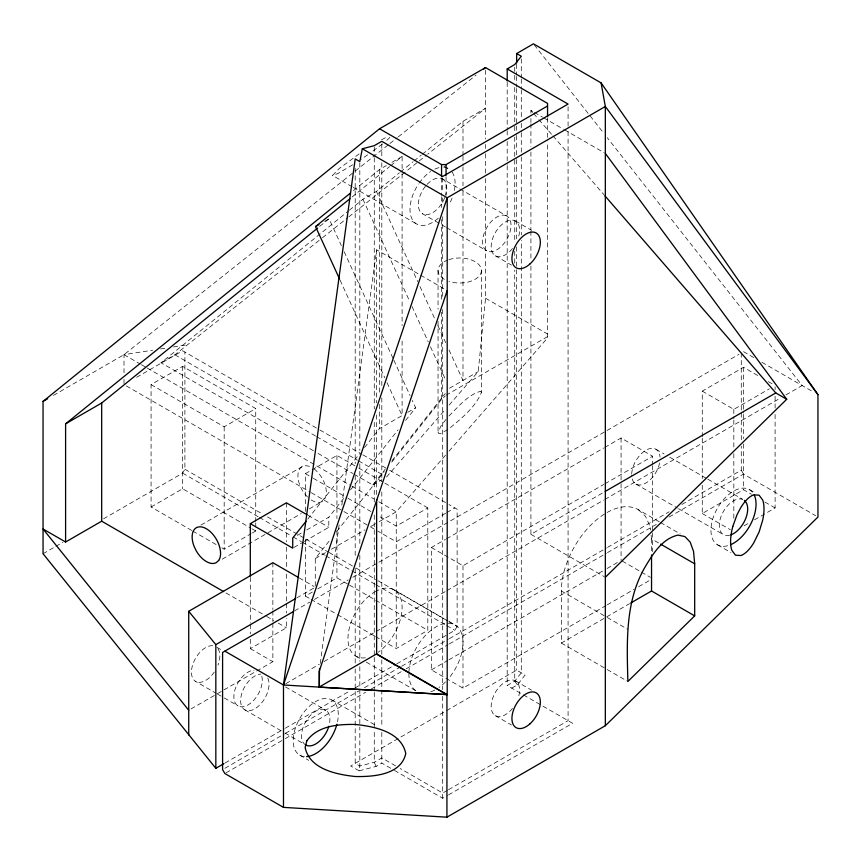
<?xml version="1.0" encoding="UTF-8"?>
<svg xmlns="http://www.w3.org/2000/svg" width="861" height="861" viewBox="0 0 861 861"><rect width="100%" height="100%" fill="white"/><g stroke="black" fill="none" stroke-linecap="round" stroke-linejoin="round"><path stroke-width="0.65" stroke-dasharray="4.3 3.23" d="M449.119 405.068L478.21 371.629L485.539 298.229L485.539 175.17M320.238 663.465L339.277 523.8M341.817 505.181L376.634 249.808L419.436 274.519M511.703 688.122L517.396 684.829L525.113 675.024L516.665 670.149L350.685 765.978L359.134 770.853L359.823 766.042L359.823 727.093M352.138 186.751L332.572 175.45L339.245 168.519L359.112 153.947M447.763 429.574L440.95 433.417L438.787 433.621L438.045 432.383L440.95 426.001L445.89 419.533M448.893 259.656A21.686 12.517 0 0 1 481.417 270.494L481.417 392.519C475.111 407.683 461.259 418.564 448.893 428.832M103.535 518.806L182.64 473.141L184.9 469.234L184.9 352.052M449.065 633.664L454.877 630.306L457.126 626.399L457.126 509.217L448.979 504.524M307.754 519.097L359.511 453.855M364.526 447.537L379.55 428.595L402.098 415.572L402.098 339.051M306.699 529.978L328.805 517.213L344.669 497.217M350.513 489.855L398.105 429.865M405.617 420.394L415.637 407.759L412.279 400.451M354.119 474.228L372.727 484.969L385.233 469.191M391.906 460.786L445.288 393.488M315.277 585.91L315.277 558.563L330.237 539.718M336.877 531.334L384.243 471.634M391.712 462.206L441.564 399.364L445.18 396.049M386.535 476.994L445.6 409.115M445.503 455.211L396.243 511.821L375.418 523.843M449.022 451.164L547.553 337.921L547.553 142.194M448.893 416.003C458.396 406.898 467.577 394.855 480.675 391.281L481.417 392.519M389.947 137.405L386.385 140.73M353.473 190.604L379.55 169.477L386.32 165.57M352.041 197.018L389.592 166.603M390.636 165.753L402.098 156.465L402.098 172.566M319.689 226.378L329.074 218.769L341.365 245.6M313.415 450.723L161.061 362.772L348.339 211.042M349.383 210.202L362.911 199.246L376.44 191.433L399.375 172.846M400.419 171.996L412.936 161.857M413.98 161.018L421.277 155.098M422.32 154.259L462.992 121.304L485.539 108.282L427.68 154.227M53.457 395.382L124.006 354.657L354.172 171.899M355.227 171.059L388.849 144.357M389.904 143.518L397.265 137.674M398.309 136.845L476.079 75.09M161.061 362.772L174.88 354.797L321.422 238.605M322.477 237.765L347.726 217.715M348.78 216.886L418.209 161.75M419.264 160.91L426.625 155.066M382.467 143.938L371.941 151.827M367.669 154.808L361.19 159.231M352.633 164.817L337.824 173.556L332.572 175.45M391.949 162.32L402.098 156.465M324.565 221.374L329.074 218.769M136.651 377.301L182.64 350.75L318.753 429.338M191.68 530.441L151.073 506.989L151.073 384.598L182.64 366.377L255.739 408.577L255.739 521.551M151.073 384.598L224.172 426.808L255.739 408.577M43.05 553.731L54.684 547.015M55.847 546.348L62.821 542.312M151.073 506.989L182.64 488.768L251.1 528.288M200.957 525.07L302.071 466.694M407.737 412.322L415.637 407.759M449.464 388.236L478.21 371.629M305.354 511.337L305.354 473.679L310.993 470.418M312.123 469.772L336.931 455.447L357.638 467.405M446.073 395.221L547.553 336.629M221.847 547.854L224.172 549.2L251.229 533.572M252.359 532.916L255.739 530.968L255.739 528.277M222.213 559.198L301.242 513.576M309.379 508.873L322.165 501.489M372.727 484.969L381.929 479.652M297.379 535.359L302.039 532.668M293.892 547.478L303.201 542.107M304.363 541.429L328.805 527.319L328.805 517.213M315.277 558.563L325.684 552.558M331.474 549.221L365.01 529.849M370.79 526.512L374.266 524.51M375.536 636.58L396.243 648.537L427.809 630.306L427.809 507.915L396.243 526.146L377.828 515.524M296.776 597.889L315.277 587.213M445.675 513.231L396.243 541.773L377.624 531.022M446.827 512.564L454.877 507.915M305.354 539.578L305.354 596.07L313.253 591.507M317.763 588.902L336.931 577.839L348.436 584.479M294.623 610.858L309.809 602.087M314.394 599.439L348.188 579.927M352.773 577.279L738.953 354.323M250.303 639.249L250.303 648.656L286.39 627.82L286.39 618.413M606.101 605.487L462.992 688.122L431.415 669.89L431.415 547.499L445.385 539.438M446.547 538.771L603.626 448.075M604.788 447.408L621.072 438.001L652.649 456.233L652.649 464.305M702.264 436.861L702.264 391.131L743.527 367.303L759.316 376.418M191.034 708.915L216.391 694.278M217.542 693.611L272.862 661.668L272.862 622.89M431.415 547.499L462.992 565.731L603.776 484.442M604.939 483.774L652.649 456.233M702.264 391.131L733.83 409.362L769.368 388.838M530.914 266.038L530.914 534.326L604.035 492.115M285.798 683.656L319.334 664.294M323.962 661.614L445.804 591.27M446.967 590.603L603.701 500.112M604.863 499.445L780.109 398.266M785.921 394.908L802.161 385.534L607.253 137.695M225.098 762.964L284.205 728.837M285.368 728.169L350.352 690.651M355.001 687.971L395.64 664.498M396.803 663.831L447.903 634.331M224.915 768.281L284.227 734.035M285.389 733.368L358.66 691.06M364.472 687.702L400.526 666.898M401.689 666.22L448.204 639.368M449.367 638.69L606.37 548.048M607.532 547.381L669.169 511.789M681.966 504.406L741.278 470.16L741.278 446.192M226.012 772.855L284.162 739.287M285.325 738.609L365.57 692.287M371.382 688.929L401.613 671.472M406.274 668.782L448.14 644.609M449.302 643.942L606.305 553.3M607.468 552.622L656.308 524.424M669.105 517.041L743.527 474.067L815.625 515.696M431.415 669.89L447.709 660.484M448.872 659.817L605.95 569.121M607.113 568.454L619.909 561.06M702.264 485.281L702.264 513.522L743.527 489.694L751.427 494.246M607.274 604.82L634.03 589.365M638.69 586.685L650.324 579.959M744.152 525.791L748.736 523.144M754.473 519.84L775.104 507.925L775.104 412.43M659.289 521.798L638.335 509.69A63.789 36.829 -60 0 0 589.182 526.781A63.789 36.829 -60 0 0 561.34 590.98L561.34 643.059L629.574 603.658M507.194 165.635L507.194 685.517L514.738 681.159L521.292 672.828L521.292 240.262M359.134 770.853L376.106 766.398L381.81 763.115L393.294 769.745M447.343 790.376L442.694 793.056L400.182 768.518M448.495 789.709L568.077 720.668L568.077 129.591M394.446 770.412L442.694 798.265L447.333 795.586M448.495 794.918L572.587 723.272L507.194 685.517M381.595 139.719L388.139 136.361M124.006 372.888L124.006 354.657L152.655 350.179M160.469 348.963L166.98 347.952M173.491 346.929L187.816 344.691M530.914 113.125L530.914 110.445L533.239 111.779M534.401 112.457L542.548 117.15M543.711 117.828L563.471 129.236M564.633 129.903L604.174 152.731M443.889 166.076L448.495 168.724M743.527 351.675L753.881 357.649M761.92 362.298L812.31 391.389M427.11 184.329A20.094 11.602 -60 0 1 442.597 178.948L458.655 188.225M459.806 188.882L506.86 216.057A20.094 11.602 -60 0 1 500.499 247.172A20.094 11.602 -60 0 1 483.096 237.13A20.094 11.602 -60 0 1 506.86 216.057M515.438 220.997L531.571 230.317M768.335 381.627L773.974 384.878M425.442 186.245A20.094 11.602 -60 0 0 422.503 213.743L445.449 227.003M446.601 227.659L486.766 250.852M495.344 255.803L511.477 265.113M353.29 187.418L416.595 223.968M485.539 298.229L547.553 334.025M420.599 275.186L446.052 289.877M749.436 489.608L754.806 492.707M764.955 502.06L775.104 507.925M655.931 449.248L663.992 453.908M669.761 457.234L706.644 478.533M707.796 479.19L742.376 499.154M702.264 513.522L730.451 529.795M635.838 484.043L677.338 508.001M678.49 508.668L723.444 534.627M717.536 544.841L730.989 552.611M660.452 522.466L680.244 533.895M651.077 535.111L651.54 538.889L659.494 543.485M622.202 561.038L640.24 571.456M641.37 572.113L650.389 577.322M530.914 534.326L604.174 576.622M319.851 429.962L361.803 454.188M362.89 454.812L388.559 469.632M389.656 470.267L447.892 503.889M174.88 354.797L315.589 436.043M316.751 436.71L357.455 460.204M358.617 460.883L383.048 474.981M358.789 468.072L427.809 507.915M561.34 590.98L606.079 616.799M607.22 617.466L627.873 629.391M318.064 453.413L352.956 473.55M124.006 354.657L140.3 364.063M141.462 364.73L146.112 367.421M147.274 368.088L350.868 485.626M352.031 486.304L374.137 499.068M378.786 501.748L396.243 511.821L396.243 648.537M305.354 473.679L312.263 477.661M313.404 478.329L346.768 497.583M347.919 498.25L370.93 511.531M126.341 385.943L310.154 492.072M311.316 492.74L369.477 526.319M370.639 526.997L376.461 530.354M561.34 643.059L606.079 668.879M607.22 669.546L627.873 681.471M308.173 515.405L328.805 527.319M394.177 589.871L448.172 621.05M449.324 621.707L455.06 625.021M184.9 469.234L262.842 514.232M267.502 516.923L304.729 538.416M305.892 539.083L327.998 551.847M329.16 552.514L354.754 567.291M355.916 567.969L376.86 580.056M378.022 580.734L447.817 621.029M448.979 621.696L457.126 626.399M182.64 473.141L258.268 516.794M259.43 517.472L291.997 536.274M293.16 536.952L301.307 541.644M302.469 542.322L324.575 555.087M325.738 555.754L374.6 583.962M375.762 584.641L445.567 624.935M446.73 625.603L454.877 630.306M252.262 528.955L255.739 530.968M349.588 585.146L427.809 630.306M515.438 680.868L531.571 690.188M299.23 577.946L314.136 586.545M192.842 531.108L217.209 545.174M305.354 596.07L309.96 598.718M311.112 599.385L336.414 614.001M337.566 614.668L374.384 635.913M495.344 715.674L511.477 724.984M355.905 656.157L361.652 659.472M366.248 662.131L416.789 691.318M225.98 592.949L265.479 615.744M266.641 616.422L273.615 620.447M278.254 623.127L286.39 627.82M250.303 648.656L272.862 661.668M331.679 699.95L377.064 726.157M216.843 647.278L221.438 649.926M285.561 686.949L325.781 710.164M395.586 765.86L381.81 757.906L374.266 762.254L359.823 766.042L355.195 763.373L355.195 691.501M212.753 645.707A20.094 11.602 -60 0 0 194.382 660.538A20.094 11.602 -60 0 0 195.608 681.417L216.24 693.331M217.392 693.988L223.128 697.302M224.269 697.959L238.034 705.912M244.793 709.808L283.85 732.367M285.002 733.023L303.384 743.646M299.779 755.183L308.712 760.338M638.335 509.69L645.502 516.342L650.001 526.297L650.464 530.075M530.914 110.445L532.679 112.468M533.562 113.491L537.964 118.57M538.846 119.582L552.052 134.833M552.934 135.844L604.024 194.78M534.272 44.88L603.938 133.477M517.396 684.829L514.738 681.159L514.738 270.096M741.278 470.16L743.527 474.067M376.44 191.433L417.757 281.655M419.996 286.541L435.074 319.453M437.862 325.555L445.675 342.624M449.033 349.943L462.992 380.422L462.992 191.12M362.911 199.246L409.814 301.662M412.042 306.538L428.24 341.903M430.478 346.779L445.546 379.701M344.152 251.692L393.294 358.994M393.854 360.21L410.051 395.576M340.117 280.234L384.792 377.775M387.019 382.65L402.098 415.572M376.106 766.398L374.266 762.254L374.266 730.02M775.104 386.88L775.104 389.57M775.104 396.286L775.104 411.084M743.527 367.303L743.527 413.032M743.527 414.378L743.527 438.583M743.527 443.964L743.527 489.694M741.278 352.978L741.278 411.569M741.278 412.903L741.278 440.864M733.83 409.362L733.83 418.769M733.83 420.114L733.83 448.366M733.83 453.736L733.83 518.3M702.264 438.206L702.264 478.555M652.649 465.64L652.649 531.549M652.649 532.894L652.649 551.718M651.54 538.889L651.54 552.245M621.072 438.001L621.072 482.386M621.072 483.731L621.072 560.393M568.077 106.753L568.077 128.257M547.553 118.054L547.553 140.924M530.914 118.484L530.914 122.51M530.914 123.855L530.914 146.661M530.914 152.02L530.914 229.822M530.914 231.168L530.914 260.679M521.292 58.914L521.292 77.727M521.292 79.061L521.292 88.468M521.292 89.813L521.292 118.022M521.292 123.392L521.292 131.453M521.292 132.798L521.292 155.637M521.292 156.982L521.292 234.892M516.665 64.295L516.665 75.036M516.665 76.381L516.665 87.122M516.665 88.468L516.665 124.716M516.665 126.061L516.665 134.122M516.665 135.457L516.665 158.284M516.665 159.629L516.665 238.852M516.665 246.903L516.665 268.395M516.665 269.73L516.665 670.149M514.738 67.244L514.738 73.971M514.738 75.305L514.738 82.021M514.738 87.402L514.738 125.017M514.738 126.352L514.738 131.733M514.738 137.103L514.738 158.596M514.738 159.942L514.738 241.887M514.738 251.283L514.738 263.38M507.194 82.355L507.194 129.365M507.194 130.711L507.194 136.081M507.194 141.462L507.194 164.3M485.539 70.204L485.539 139.051M485.539 144.4L485.539 148.415M485.539 153.764L485.539 173.825M462.992 121.304L462.992 154.872M462.992 156.218L462.992 165.613M462.992 166.959L462.992 185.75M462.992 565.731L462.992 688.122M446.073 176.645L446.073 195.415M442.694 177.807L442.694 192.584M442.694 197.955L442.694 204.67M442.694 216.768L442.694 297.368M442.694 309.454L442.694 689.618M442.694 696.334L442.694 798.265M441.564 177.99L441.564 195.436M441.564 196.771L441.564 207.512M441.564 219.587L441.564 301.425M441.564 312.156L441.564 399.364M438.045 270.494L438.045 309.293M438.045 321.336L438.045 432.383M402.098 173.911L402.098 325.619M381.81 143.991L381.81 157.434M381.81 162.804L381.81 387.138M381.81 397.89L381.81 481.17M381.81 491.922L381.81 654.468M381.81 659.838L381.81 727.007M381.81 732.377L381.81 763.115M379.55 169.477L379.55 393.692M379.55 404.433L379.55 428.595M376.634 249.808L376.634 402.84M376.634 414.927L376.634 496.819M374.266 147.005L374.266 156.411M374.266 157.757L374.266 408.964M374.266 422.396L374.266 502.996M374.266 515.082L374.266 656.136M374.266 657.481L374.266 691.06M374.266 692.405L374.266 728.675M359.823 162.944L359.823 450.4M359.823 463.831L359.823 544.421M359.823 555.162L359.823 661.28M359.823 666.651L359.823 725.748M355.195 168.326L355.195 463.692M355.195 475.767L355.195 557.67M355.195 568.4L355.195 663.551M355.195 668.879L355.195 690.167M336.931 455.447L336.931 518.656M336.931 530.763L336.931 577.839M286.39 502.824L286.39 541.806M286.39 547.176L286.39 568.68M286.39 574.061L286.39 602.28M286.39 603.626L286.39 613.032M272.862 562.717L272.862 609.523M272.862 610.858L272.862 621.556M255.739 522.896L255.739 526.932M250.303 577.419L250.303 623.116M250.303 624.462L250.303 633.868M224.172 426.808L224.172 549.2M182.64 366.377L182.64 488.768M124.006 379.389L124.006 384.598M217.962 648.71A20.094 11.602 -60 0 1 217.962 665.112M214.303 672.043A20.094 11.602 -60 0 1 195.608 681.417M261.798 676.337A20.094 11.602 -60 0 1 248.485 704.664A20.094 11.602 -60 0 1 234.16 693.223A20.094 11.602 -60 0 1 254.081 670.17M631.705 473.765A20.094 11.602 -60 0 1 645.728 450.335A20.094 11.602 -60 0 1 660.032 457.051M659.601 462.97A20.094 11.602 -60 0 1 644.028 483.979A20.094 11.602 -60 0 1 631.673 474.852M267.717 678.048A20.094 11.602 -60 0 1 256.901 707.451A20.094 11.602 -60 0 1 240.779 698.153A20.094 11.602 -60 0 1 260.851 674.077M313.974 468.901A20.094 11.602 60 0 1 326.061 495.344A20.094 11.602 60 0 1 308.442 497.819M307.56 496.991A20.094 11.602 60 0 1 298.1 473.335A20.094 11.602 60 0 1 312.123 467.684M304.45 756.625A31.889 18.415 -60 0 1 295.291 728.363A31.889 18.415 -60 0 1 323.445 698.648A31.889 18.415 -60 0 1 337.512 721.733M305.687 744.969A20.094 11.602 -60 0 1 312.048 713.844A20.094 11.602 -60 0 1 329.451 723.886M443.824 167.282A31.889 18.415 -60 0 1 450.432 170.166M452.079 172.049A31.889 18.415 -60 0 1 454.328 190.507M452.079 198.095A31.889 18.415 -60 0 1 449.076 204.52M438.378 218.134A31.889 18.415 -60 0 1 412.419 219.706A31.889 18.415 -60 0 1 418.478 184.103M419.156 183.124A31.889 18.415 -60 0 1 430.586 171.533M434.902 169.09A31.889 18.415 -60 0 1 440.628 167.368M442.597 178.948A20.094 11.602 -60 0 1 445.675 195.049M444.846 197.449A20.094 11.602 -60 0 1 422.503 213.743M729.805 535.198A20.094 11.602 -60 0 1 720.883 516.923A20.094 11.602 -60 0 1 742.623 499.391M727.653 545.745A31.889 18.415 -60 0 1 715.599 511.703A31.889 18.415 -60 0 1 753.02 492.933M481.417 270.494A21.686 12.517 0 0 1 448.893 281.343M444.394 279.351A21.686 12.517 0 0 1 447.688 260.087M408.889 672.624A38.271 22.095 -60 0 1 449.894 623.342A38.271 22.095 -60 0 1 449.464 677.424M445.46 681.912A38.271 22.095 -60 0 1 438.959 687.476M434.751 690.07A38.271 22.095 -60 0 1 430.059 692.061M415.82 690.694A38.271 22.095 -60 0 1 408.867 673.797M375.041 591.765A38.271 22.095 -60 0 1 402.055 605.67A38.271 22.095 -60 0 1 378.065 652.326M365.344 657.793A38.271 22.095 -60 0 1 348.339 633.309A38.271 22.095 -60 0 1 374.04 592.368M512.489 248.506A20.094 11.602 -60 0 1 491.448 249.647A20.094 11.602 -60 0 1 507.247 221.062A20.094 11.602 -60 0 1 518.128 238.303M512.489 708.377A20.094 11.602 -60 0 1 491.448 709.518A20.094 11.602 -60 0 1 507.247 680.933A20.094 11.602 -60 0 1 518.128 698.174"/><path stroke-width="1.29" d="M516.665 62.95L516.665 53.554L533.443 43.825L601.096 82.893L817.95 394.65L817.95 517.03L605.337 725.715L446.934 817.175L283.484 807.381L283.484 684.99L355.195 158.93L359.823 161.61L362.309 148.781L374.266 145.66L381.81 141.312L442.694 176.462L568.077 104.073L507.194 68.912L507.194 81.009M319.517 668.782L319.27 687.132L447.203 694.623L447.203 197.772L605.337 106.484L601.096 82.893M224.85 651.142L283.484 684.99L447.203 197.772L362.309 148.781M447.203 290.544L319.151 671.44L319.27 687.132M306.085 521.206L292.729 538.05L292.729 548.156L250.303 523.66L250.303 576.074M605.337 577.29L786.728 399.256L605.337 153.409M694.687 615.884L627.873 681.471C626.916 643.167 624.871 602.442 644.577 567.883C652.541 554.592 661.732 538.835 677.984 535.101L684.904 536.586L690.21 542.161L693.546 551.438L694.687 563.804L694.687 615.884L651.54 590.98L630.726 602.991M223.935 763.632L215.831 768.324L43.05 553.731L43.05 401.398L379.55 128.773L485.539 67.578L547.553 103.385L547.553 116.719M188.731 710.25L43.05 528.998L65.597 542.01L65.597 423.838L350.341 193.144M339.557 279.018L315.546 226.583L349.964 198.708M65.597 423.838L101.684 403.002L317.601 228.068M483.441 69.246L485.539 67.578M507.194 68.912L514.738 64.564L521.292 56.234L516.665 53.554M315.546 226.583L318.936 224.635M379.55 128.773L441.564 164.58L446.073 164.58L547.553 105.989M43.05 401.398L47.678 398.729M65.597 542.01L101.684 521.185L223.656 591.604M250.303 523.66L286.39 502.824L307.022 514.738M188.731 734.982L188.731 611.288L272.862 562.717L298.078 577.279M215.831 768.324L215.831 644.631L295.624 598.556M293.536 611.482L222.59 652.444L222.59 769.626L224.85 773.533L283.484 807.381M605.197 491.437L775.793 392.939L786.728 399.256M319.151 687.067L376.634 653.886L447.203 694.623L283.484 684.99M660.624 544.141L694.687 563.804M376.365 654.037L446.934 694.784L446.934 817.175M604.906 195.802L775.793 392.939M188.731 611.288L215.831 644.631M817.95 394.65L605.337 106.484L605.337 725.715M651.54 554.914L651.54 590.98M446.073 164.58L446.073 175.3M441.564 164.58L441.564 176.656M376.634 499.498L376.634 653.886M101.684 403.002L101.684 521.185M336.92 724.23A31.889 18.415 -60 0 1 306.559 756.647M328.859 726.264A20.094 11.602 -60 0 1 305.687 744.969M744.367 500.392A20.094 11.602 -60 0 1 745.787 518.322A20.094 11.602 -60 0 1 731.021 534.81M754.322 495.226A31.889 18.415 -60 0 1 730.548 544.744M732.819 526.372L731.861 530.376A30.985 12.829 -71.2 0 0 731.85 550.308L735.477 555.205L740.901 555.528A33.923 14.045 -71.2 0 0 753.687 542.979L759.101 532.012L762.728 520.012A30.985 12.829 -71.2 0 0 762.728 500.08L759.101 495.183L753.687 494.86A33.923 14.045 -71.2 0 0 740.901 507.409L737.124 514.512L732.819 526.372M306.839 740.847L305.117 747.477C309.648 769.271 336.608 774.502 355.442 776.536C373.362 776.848 401.215 774.954 405.768 753.515C401.248 731.721 374.277 726.49 355.442 724.456C338.405 724.144 317.601 725.726 306.839 740.847M218.662 560.468L216.402 562.556A20.094 11.602 60 0 1 196.308 550.954L194.048 546.261A20.094 11.602 60 0 1 206.36 528.751A20.094 11.602 60 0 1 218.662 560.468M529.816 264.101A20.094 11.602 -60 0 0 536.177 232.976A20.094 11.602 -60 0 0 512.413 254.06A20.094 11.602 -60 0 0 529.816 264.101M529.816 723.972A20.094 11.602 -60 0 0 536.177 692.847A20.094 11.602 -60 0 0 512.413 713.93A20.094 11.602 -60 0 0 529.816 723.972"/></g></svg>
